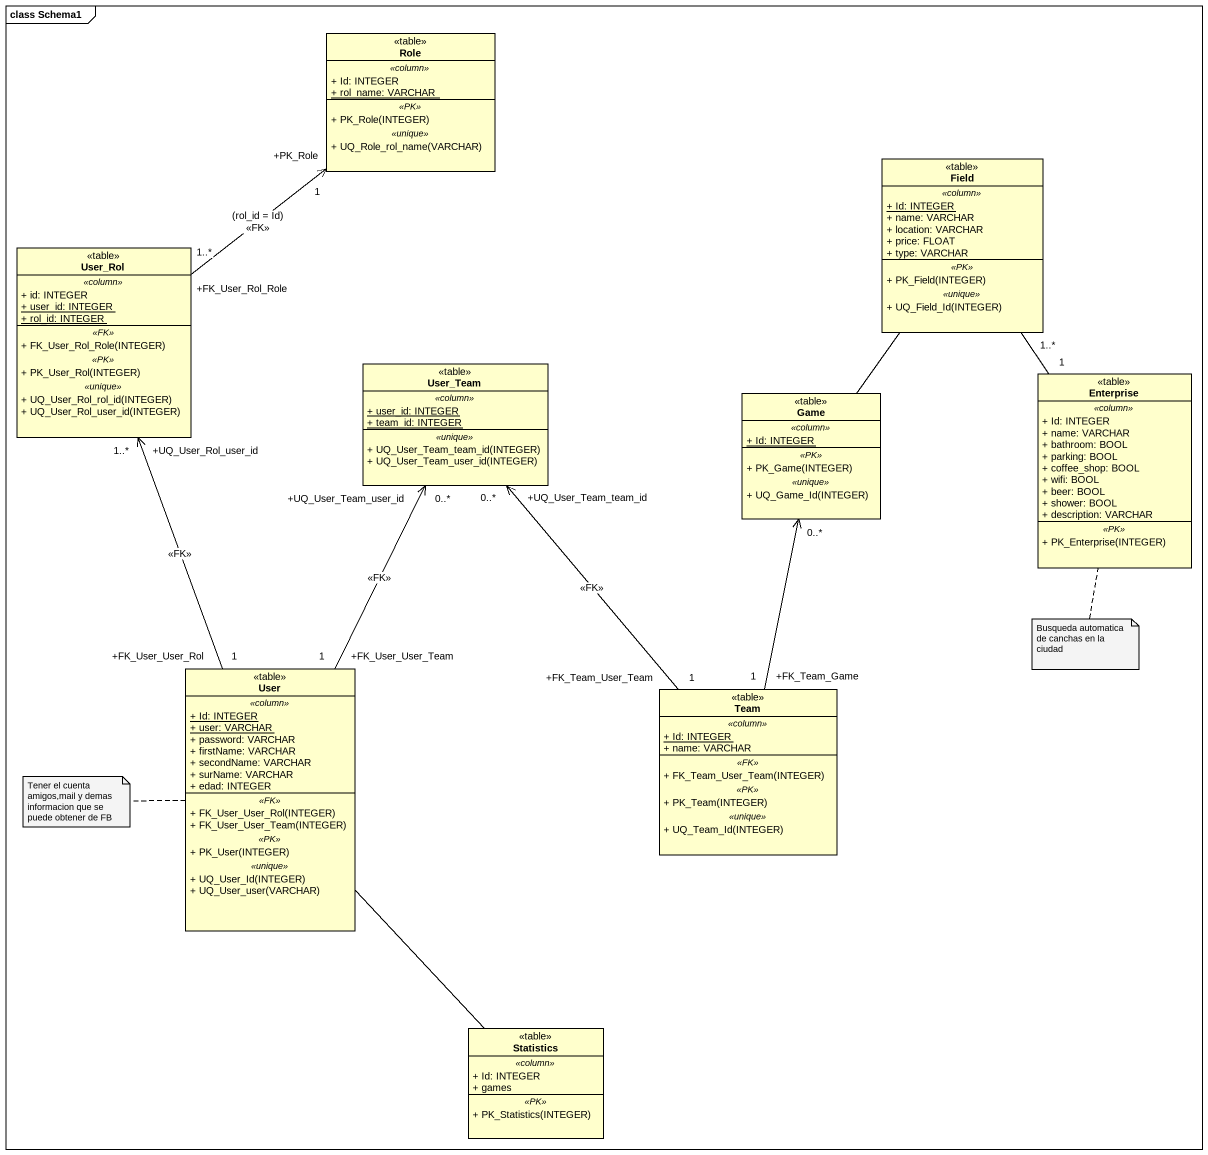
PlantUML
@startuml
mainframe class Schema1
hide circle
hide empty members
skinparam classAttributeIconSize 0
class Role <<table>> {
  .. <<column>> ..
  + Id: INTEGER
  {static} + rol_name: VARCHAR
  .. <<PK>> ..
  + PK_Role(INTEGER)
  .. <<unique>> ..
  + UQ_Role_rol_name(VARCHAR)
}
class Field <<table>> {
  .. <<column>> ..
  {static} + Id: INTEGER
  + name: VARCHAR
  + location: VARCHAR
  + price: FLOAT
  + type: VARCHAR
  .. <<PK>> ..
  + PK_Field(INTEGER)
  .. <<unique>> ..
  + UQ_Field_Id(INTEGER)
}
class User_Rol <<table>> {
  .. <<column>> ..
  + id: INTEGER
  {static} + user_id: INTEGER
  {static} + rol_id: INTEGER
  .. <<FK>> ..
  + FK_User_Rol_Role(INTEGER)
  .. <<PK>> ..
  + PK_User_Rol(INTEGER)
  .. <<unique>> ..
  + UQ_User_Rol_rol_id(INTEGER)
  + UQ_User_Rol_user_id(INTEGER)
}
class User_Team <<table>> {
  .. <<column>> ..
  {static} + user_id: INTEGER
  {static} + team_id: INTEGER
  .. <<unique>> ..
  + UQ_User_Team_team_id(INTEGER)
  + UQ_User_Team_user_id(INTEGER)
}
class Game <<table>> {
  .. <<column>> ..
  {static} + Id: INTEGER
  .. <<PK>> ..
  + PK_Game(INTEGER)
  .. <<unique>> ..
  + UQ_Game_Id(INTEGER)
}
class Enterprise <<table>> {
  .. <<column>> ..
  + Id: INTEGER
  + name: VARCHAR
  + bathroom: BOOL
  + parking: BOOL
  + coffee_shop: BOOL
  + wifi: BOOL
  + beer: BOOL
  + shower: BOOL
  + description: VARCHAR
  .. <<PK>> ..
  + PK_Enterprise(INTEGER)
}
class User <<table>> {
  .. <<column>> ..
  {static} + Id: INTEGER
  {static} + user: VARCHAR
  + password: VARCHAR
  + firstName: VARCHAR
  + secondName: VARCHAR
  + surName: VARCHAR
  + edad: INTEGER
  .. <<FK>> ..
  + FK_User_User_Rol(INTEGER)
  + FK_User_User_Team(INTEGER)
  .. <<PK>> ..
  + PK_User(INTEGER)
  .. <<unique>> ..
  + UQ_User_Id(INTEGER)
  + UQ_User_user(VARCHAR)
}
class Team <<table>> {
  .. <<column>> ..
  {static} + Id: INTEGER
  + name: VARCHAR
  .. <<FK>> ..
  + FK_Team_User_Team(INTEGER)
  .. <<PK>> ..
  + PK_Team(INTEGER)
  .. <<unique>> ..
  + UQ_Team_Id(INTEGER)
}
class Statistics <<table>> {
  .. <<column>> ..
  + Id: INTEGER
  + games
  .. <<PK>> ..
  + PK_Statistics(INTEGER)
}
User_Rol "+FK_User_Rol_Role\n1..*" -up-> "+PK_Role\n1" Role : (rol_id = Id)\n<<FK>>
Game -up- Field
Enterprise "1" -up- "1..*" Field
User "+FK_User_User_Rol\n1" -up-> "+UQ_User_Rol_user_id\n1..*" User_Rol : <<FK>>
User "+FK_User_User_Team\n1" -up-> "+UQ_User_Team_user_id\n0..*" User_Team : <<FK>>
User -- Statistics
Team "+FK_Team_User_Team\n1" -up-> "+UQ_User_Team_team_id\n0..*" User_Team : <<FK>>
Team "+FK_Team_Game\n1" -up-> "0..*" Game
note bottom of Enterprise : Busqueda automatica de canchas en la ciudad
note left of User : Tener el cuenta amigos,mail y demas informacion que se puede obtener de FB
@enduml
